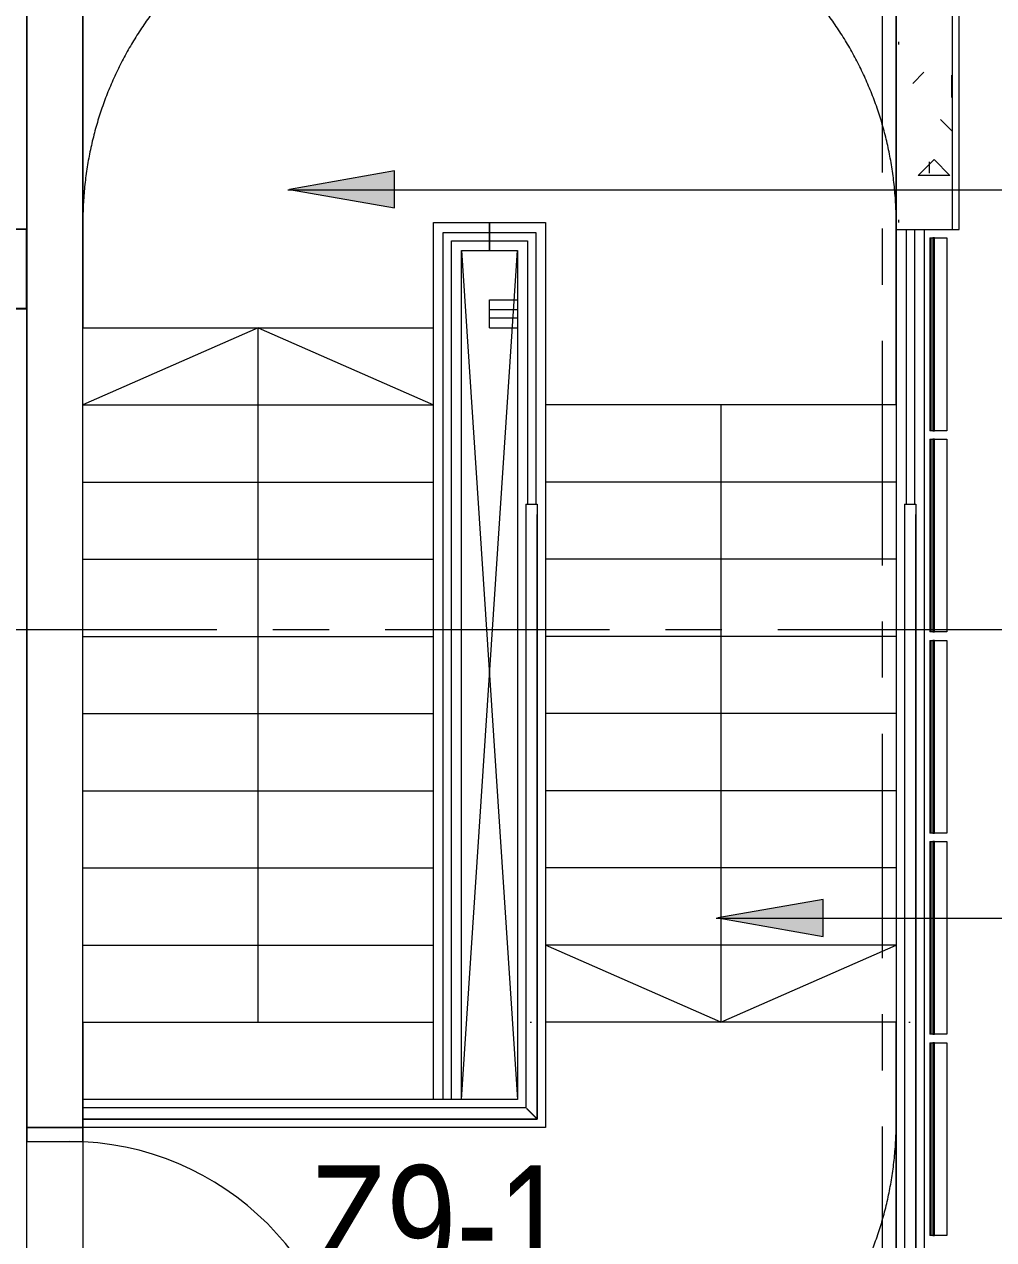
# Model space of a CAD drawing. Header units: millimetres. Extents: x 401980 to 1130603, y 21610 to 442280.
# Drawn here: x 931705 to 935162, y 124346 to 128677 of the extents above; entities that cross this region are included whole.
import ezdxf

# ---------------------------------------------------------------- set-up
doc = ezdxf.new("R2010")
doc.units = ezdxf.units.MM
doc.header["$LTSCALE"] = 100
for name, pattern in [('IDA - Grid Line', [14, 8, -2, 2, -2]), ('IDA - Hidden 2-1', [750, 500, -250]), ('IDA_Stair Clear', [675, 400, -137.5, 0, -137.5])]:
    doc.linetypes.add(name, pattern=pattern)
for name, color, linetype, lineweight in [('A-_ANOTTEXT_T', 8, 'Continuous', 9), ('A-_CLADPANL_E', 8, 'Continuous', 9), ('A-_DETA----_ED-2', 8, 'IDA_Stair Clear', 9), ('A-_DETA----_ED-3', 8, 'IDA - Hidden 2-1', 9), ('A-_DOOR----_E-1', 8, 'Continuous', 9), ('A-_FLOR----_E', 8, 'Continuous', 9), ('A-_HANR----_E3', 8, 'Continuous', 9), ('A-_HANR----_E6', 8, 'Continuous', 9), ('A-_ROOMNAME_A', 8, 'Continuous', 9), ('A-_WALL----_E', 8, 'Continuous', 9), ('A-_WALL----_E-1', 8, 'Continuous', 18), ('A-_WALL----_H-2', 8, 'Continuous', 9), ('A-_WALLPRTN_E', 8, 'Continuous', 9), ('A-_WALLPRTN_E-1', 8, 'Continuous', 18), ('S-_ANOTGRID_E-1', 8, 'IDA - Grid Line', 9), ('S-_STRC----_A', 8, 'Continuous', 9), ('S-_STRC----_A-1', 8, 'Continuous', 9), ('S-_STRC----_E', 8, 'Continuous', 9)]:
    doc.layers.add(name, color=color, linetype=linetype, lineweight=lineweight)
doc.layers.add('E-P-Iso-DB', color=1, linetype='Continuous')
doc.layers.add('EVC_PA', color=7, linetype='Continuous')
doc.styles.add('Arial_8', font='arial.ttf', dxfattribs={"height": 2})

# ---------------------------------------------------------------- blocks, each defined once
blk = doc.blocks.new('Archi 3')
at = {"layer": 'A-_ANOTTEXT_T'}
for points in [[(932650.7, 128088.8), (933025.7, 128022.7), (933025.7, 128155)], [(932650.7, 128088.8), (933025.7, 128022.7), (933025.7, 128155)], [(934178.2, 125492.3), (934553.2, 125426.2), (934553.2, 125558.4)], [(934178.2, 125492.3), (934553.2, 125426.2), (934553.2, 125558.4)]]:
    blk.add_hatch(color=8, dxfattribs=at).paths.add_polyline_path(points)
at = {"layer": 'A-_ANOTTEXT_T', "color": 8}
for p, q in [((933025.7, 128155), (932650.7, 128088.8)), ((933025.7, 128155), (932650.7, 128088.8)), ((933025.7, 128022.7), (933025.7, 128155)), ((933025.7, 128022.7), (933025.7, 128155)), ((932650.7, 128088.8), (933025.7, 128022.7)), ((932650.7, 128088.8), (933025.7, 128022.7)), ((934553.2, 125558.4), (934178.2, 125492.3)), ((934553.2, 125558.4), (934178.2, 125492.3)), ((934553.2, 125426.2), (934553.2, 125558.4)), ((934553.2, 125426.2), (934553.2, 125558.4)), ((934178.2, 125492.3), (934553.2, 125426.2)), ((934178.2, 125492.3), (934553.2, 125426.2))]:
    blk.add_line(p, q, dxfattribs=at)
at = {"layer": 'A-_CLADPANL_E', "color": 8}
for p, q in [((934934, 127915.7), (934937, 127915.7)), ((934934, 127915.7), (934934, 127228.7)), ((934934, 127915.7), (934937, 127915.7)), ((934934, 127915.7), (934934, 127228.7)), ((934934, 127915.7), (934937, 127915.7)), ((934934, 127915.7), (934934, 127228.7)), ((934934, 127915.7), (934937, 127915.7)), ((934934, 127915.7), (934934, 127228.7)), ((934934, 127915.7), (934937, 127915.7)), ((934934, 127915.7), (934934, 127228.7)), ((934934, 127915.7), (934937, 127915.7)), ((934934, 127915.7), (934934, 127228.7)), ((934934, 127915.7), (934937, 127915.7)), ((934934, 127915.7), (934934, 127228.7)), ((934934, 127915.7), (934937, 127915.7)), ((934934, 127915.7), (934934, 127228.7)), ((934934, 127915.7), (934937, 127915.7)), ((934934, 127915.7), (934934, 127228.7)), ((934934, 127915.7), (934937, 127915.7)), ((934934, 127915.7), (934934, 127228.7)), ((934934, 127915.7), (934937, 127915.7)), ((934934, 127915.7), (934934, 127228.7)), ((934934, 127915.7), (934937, 127915.7)), ((934934, 127915.7), (934934, 127228.7)), ((934934, 127915.7), (934937, 127915.7)), ((934934, 127915.7), (934934, 127228.7)), ((934934, 127915.7), (934937, 127915.7)), ((934934, 127915.7), (934934, 127228.7)), ((934934, 127915.7), (934937, 127915.7)), ((934934, 127915.7), (934934, 127228.7)), ((934934, 127915.7), (934937, 127915.7)), ((934934, 127915.7), (934934, 127228.7)), ((934934, 127915.7), (934937, 127915.7)), ((934934, 127915.7), (934934, 127228.7)), ((934934, 127915.7), (934937, 127915.7)), ((934934, 127915.7), (934934, 127228.7)), ((934934, 127915.7), (934937, 127915.7)), ((934934, 127915.7), (934934, 127228.7)), ((934934, 127915.7), (934934, 127228.7)), ((934934, 127915.7), (934937, 127915.7)), ((934937, 127915.7), (934994, 127915.7)), ((934937, 127915.7), (934937, 127228.7)), ((934937, 127915.7), (934937, 127228.7)), ((934937, 127915.7), (934994, 127915.7)), ((934937, 127915.7), (934937, 127228.7)), ((934937, 127915.7), (934937, 127228.7)), ((934937, 127915.7), (934994, 127915.7)), ((934937, 127915.7), (934937, 127228.7)), ((934937, 127915.7), (934937, 127228.7)), ((934937, 127915.7), (934994, 127915.7)), ((934937, 127915.7), (934937, 127228.7)), ((934937, 127915.7), (934937, 127228.7)), ((934937, 127915.7), (934994, 127915.7)), ((934937, 127915.7), (934937, 127228.7)), ((934937, 127915.7), (934937, 127228.7)), ((934937, 127915.7), (934994, 127915.7)), ((934937, 127915.7), (934937, 127228.7)), ((934937, 127915.7), (934937, 127228.7)), ((934937, 127915.7), (934994, 127915.7)), ((934937, 127915.7), (934937, 127228.7)), ((934937, 127915.7), (934937, 127228.7)), ((934937, 127915.7), (934994, 127915.7)), ((934937, 127915.7), (934937, 127228.7)), ((934937, 127915.7), (934937, 127228.7)), ((934937, 127915.7), (934994, 127915.7)), ((934937, 127915.7), (934937, 127228.7)), ((934937, 127915.7), (934937, 127228.7)), ((934937, 127915.7), (934994, 127915.7)), ((934937, 127915.7), (934937, 127228.7)), ((934937, 127915.7), (934937, 127228.7)), ((934937, 127915.7), (934994, 127915.7)), ((934937, 127915.7), (934937, 127228.7)), ((934937, 127915.7), (934937, 127228.7)), ((934937, 127915.7), (934994, 127915.7)), ((934937, 127915.7), (934937, 127228.7)), ((934937, 127915.7), (934937, 127228.7)), ((934937, 127915.7), (934994, 127915.7)), ((934937, 127915.7), (934937, 127228.7)), ((934937, 127915.7), (934937, 127228.7)), ((934937, 127915.7), (934994, 127915.7)), ((934937, 127915.7), (934937, 127228.7)), ((934937, 127915.7), (934937, 127228.7)), ((934937, 127915.7), (934994, 127915.7)), ((934937, 127915.7), (934937, 127228.7)), ((934937, 127915.7), (934937, 127228.7)), ((934937, 127915.7), (934994, 127915.7)), ((934937, 127915.7), (934937, 127228.7)), ((934937, 127915.7), (934937, 127228.7)), ((934937, 127915.7), (934994, 127915.7)), ((934937, 127915.7), (934937, 127228.7)), ((934937, 127915.7), (934937, 127228.7)), ((934937, 127915.7), (934994, 127915.7)), ((934937, 127915.7), (934937, 127228.7)), ((934937, 127915.7), (934937, 127228.7)), ((934937, 127915.7), (934994, 127915.7)), ((934937, 127915.7), (934937, 127228.7)), ((934937, 127915.7), (934937, 127228.7)), ((934937, 127915.7), (934937, 127228.7)), ((934951.1, 127915.7), (934944.7, 127915.7)), ((934944.7, 127915.7), (934944.7, 127228.7)), ((934951.1, 127228.7), (934951.1, 127915.7)), ((934951.1, 127915.7), (934994, 127915.7)), ((934994, 127915.7), (934994, 127228.7)), ((934994, 127915.7), (934994, 127228.7)), ((934994, 127915.7), (934994, 127228.7)), ((934994, 127915.7), (934994, 127228.7)), ((934994, 127915.7), (934994, 127228.7)), ((934994, 127915.7), (934994, 127228.7)), ((934994, 127915.7), (934994, 127228.7)), ((934994, 127915.7), (934994, 127228.7)), ((934994, 127915.7), (934994, 127228.7)), ((934994, 127915.7), (934994, 127228.7)), ((934994, 127915.7), (934994, 127228.7)), ((934994, 127915.7), (934994, 127228.7)), ((934994, 127915.7), (934994, 127228.7)), ((934994, 127915.7), (934994, 127228.7)), ((934994, 127915.7), (934994, 127228.7)), ((934994, 127915.7), (934994, 127228.7)), ((934994, 127915.7), (934994, 127228.7)), ((934994, 127915.7), (934994, 127228.7)), ((934994, 127915.7), (934994, 127228.7)), ((934994, 127915.7), (934994, 127228.7)), ((934937, 127228.7), (934934, 127228.7)), ((934937, 127228.7), (934934, 127228.7)), ((934937, 127228.7), (934934, 127228.7)), ((934937, 127228.7), (934934, 127228.7)), ((934937, 127228.7), (934934, 127228.7)), ((934937, 127228.7), (934934, 127228.7)), ((934937, 127228.7), (934934, 127228.7)), ((934937, 127228.7), (934934, 127228.7)), ((934937, 127228.7), (934934, 127228.7)), ((934937, 127228.7), (934934, 127228.7)), ((934937, 127228.7), (934934, 127228.7)), ((934937, 127228.7), (934934, 127228.7)), ((934937, 127228.7), (934934, 127228.7)), ((934937, 127228.7), (934934, 127228.7)), ((934937, 127228.7), (934934, 127228.7)), ((934937, 127228.7), (934934, 127228.7)), ((934937, 127228.7), (934934, 127228.7)), ((934937, 127228.7), (934934, 127228.7)), ((934937, 127228.7), (934934, 127228.7)), ((934937, 127228.7), (934934, 127228.7)), ((934994, 127228.7), (934937, 127228.7)), ((934994, 127228.7), (934937, 127228.7)), ((934994, 127228.7), (934937, 127228.7)), ((934994, 127228.7), (934937, 127228.7)), ((934994, 127228.7), (934937, 127228.7)), ((934994, 127228.7), (934937, 127228.7)), ((934994, 127228.7), (934937, 127228.7)), ((934994, 127228.7), (934937, 127228.7)), ((934994, 127228.7), (934937, 127228.7)), ((934994, 127228.7), (934937, 127228.7)), ((934994, 127228.7), (934937, 127228.7)), ((934994, 127228.7), (934937, 127228.7)), ((934994, 127228.7), (934937, 127228.7)), ((934994, 127228.7), (934937, 127228.7)), ((934994, 127228.7), (934937, 127228.7)), ((934994, 127228.7), (934937, 127228.7)), ((934994, 127228.7), (934937, 127228.7)), ((934994, 127228.7), (934937, 127228.7)), ((934994, 127228.7), (934937, 127228.7)), ((934944.7, 127228.7), (934951.1, 127228.7)), ((934994, 127228.7), (934951.1, 127228.7)), ((934934, 127198.7), (934937, 127198.7)), ((934934, 127198.7), (934934, 126511.7)), ((934934, 127198.7), (934937, 127198.7)), ((934934, 127198.7), (934934, 126511.7)), ((934934, 127198.7), (934937, 127198.7)), ((934934, 127198.7), (934934, 126511.7)), ((934934, 127198.7), (934937, 127198.7)), ((934934, 127198.7), (934934, 126511.7)), ((934934, 127198.7), (934937, 127198.7)), ((934934, 127198.7), (934934, 126511.7)), ((934934, 127198.7), (934937, 127198.7)), ((934934, 127198.7), (934934, 126511.7)), ((934934, 127198.7), (934937, 127198.7)), ((934934, 127198.7), (934934, 126511.7)), ((934934, 127198.7), (934937, 127198.7)), ((934934, 127198.7), (934934, 126511.7)), ((934934, 127198.7), (934937, 127198.7)), ((934934, 127198.7), (934934, 126511.7)), ((934934, 127198.7), (934937, 127198.7)), ((934934, 127198.7), (934934, 126511.7)), ((934934, 127198.7), (934937, 127198.7)), ((934934, 127198.7), (934934, 126511.7)), ((934934, 127198.7), (934937, 127198.7)), ((934934, 127198.7), (934934, 126511.7)), ((934934, 127198.7), (934937, 127198.7)), ((934934, 127198.7), (934934, 126511.7)), ((934934, 127198.7), (934937, 127198.7)), ((934934, 127198.7), (934934, 126511.7)), ((934934, 127198.7), (934937, 127198.7)), ((934934, 127198.7), (934934, 126511.7)), ((934934, 127198.7), (934937, 127198.7)), ((934934, 127198.7), (934934, 126511.7)), ((934934, 127198.7), (934937, 127198.7)), ((934934, 127198.7), (934934, 126511.7)), ((934934, 127198.7), (934937, 127198.7)), ((934934, 127198.7), (934934, 126511.7)), ((934934, 127198.7), (934937, 127198.7)), ((934934, 127198.7), (934934, 126511.7)), ((934934, 127198.7), (934934, 126511.7)), ((934934, 127198.7), (934937, 127198.7)), ((934937, 127198.7), (934994, 127198.7)), ((934937, 127198.7), (934937, 126511.7)), ((934937, 127198.7), (934937, 126511.7)), ((934937, 127198.7), (934994, 127198.7)), ((934937, 127198.7), (934937, 126511.7)), ((934937, 127198.7), (934937, 126511.7)), ((934937, 127198.7), (934994, 127198.7)), ((934937, 127198.7), (934937, 126511.7)), ((934937, 127198.7), (934937, 126511.7)), ((934937, 127198.7), (934994, 127198.7)), ((934937, 127198.7), (934937, 126511.7)), ((934937, 127198.7), (934937, 126511.7)), ((934937, 127198.7), (934994, 127198.7)), ((934937, 127198.7), (934937, 126511.7)), ((934937, 127198.7), (934937, 126511.7)), ((934937, 127198.7), (934994, 127198.7)), ((934937, 127198.7), (934937, 126511.7)), ((934937, 127198.7), (934937, 126511.7)), ((934937, 127198.7), (934994, 127198.7)), ((934937, 127198.7), (934937, 126511.7)), ((934937, 127198.7), (934937, 126511.7)), ((934937, 127198.7), (934994, 127198.7)), ((934937, 127198.7), (934937, 126511.7)), ((934937, 127198.7), (934937, 126511.7)), ((934937, 127198.7), (934994, 127198.7)), ((934937, 127198.7), (934937, 126511.7)), ((934937, 127198.7), (934937, 126511.7)), ((934937, 127198.7), (934994, 127198.7)), ((934937, 127198.7), (934937, 126511.7)), ((934937, 127198.7), (934937, 126511.7)), ((934937, 127198.7), (934994, 127198.7)), ((934937, 127198.7), (934937, 126511.7)), ((934937, 127198.7), (934937, 126511.7)), ((934937, 127198.7), (934994, 127198.7)), ((934937, 127198.7), (934937, 126511.7)), ((934937, 127198.7), (934937, 126511.7)), ((934937, 127198.7), (934994, 127198.7)), ((934937, 127198.7), (934937, 126511.7)), ((934937, 127198.7), (934937, 126511.7)), ((934937, 127198.7), (934994, 127198.7)), ((934937, 127198.7), (934937, 126511.7)), ((934937, 127198.7), (934937, 126511.7)), ((934937, 127198.7), (934994, 127198.7)), ((934937, 127198.7), (934937, 126511.7)), ((934937, 127198.7), (934937, 126511.7)), ((934937, 127198.7), (934994, 127198.7)), ((934937, 127198.7), (934937, 126511.7)), ((934937, 127198.7), (934937, 126511.7)), ((934937, 127198.7), (934994, 127198.7)), ((934937, 127198.7), (934937, 126511.7)), ((934937, 127198.7), (934937, 126511.7)), ((934937, 127198.7), (934994, 127198.7)), ((934937, 127198.7), (934937, 126511.7)), ((934937, 127198.7), (934937, 126511.7)), ((934937, 127198.7), (934994, 127198.7)), ((934937, 127198.7), (934937, 126511.7)), ((934937, 127198.7), (934937, 126511.7)), ((934937, 127198.7), (934937, 126511.7)), ((934951.1, 127198.7), (934944.7, 127198.7)), ((934944.7, 127198.7), (934944.7, 126511.7)), ((934951.1, 126511.7), (934951.1, 127198.7)), ((934951.1, 127198.7), (934994, 127198.7)), ((934994, 127198.7), (934994, 126511.7)), ((934994, 127198.7), (934994, 126511.7)), ((934994, 127198.7), (934994, 126511.7)), ((934994, 127198.7), (934994, 126511.7)), ((934994, 127198.7), (934994, 126511.7)), ((934994, 127198.7), (934994, 126511.7)), ((934994, 127198.7), (934994, 126511.7)), ((934994, 127198.7), (934994, 126511.7)), ((934994, 127198.7), (934994, 126511.7)), ((934994, 127198.7), (934994, 126511.7)), ((934994, 127198.7), (934994, 126511.7)), ((934994, 127198.7), (934994, 126511.7)), ((934994, 127198.7), (934994, 126511.7)), ((934994, 127198.7), (934994, 126511.7)), ((934994, 127198.7), (934994, 126511.7)), ((934994, 127198.7), (934994, 126511.7)), ((934994, 127198.7), (934994, 126511.7)), ((934994, 127198.7), (934994, 126511.7)), ((934994, 127198.7), (934994, 126511.7)), ((934994, 127198.7), (934994, 126511.7)), ((934937, 126511.7), (934934, 126511.7)), ((934937, 126511.7), (934934, 126511.7)), ((934937, 126511.7), (934934, 126511.7)), ((934937, 126511.7), (934934, 126511.7)), ((934937, 126511.7), (934934, 126511.7)), ((934937, 126511.7), (934934, 126511.7)), ((934937, 126511.7), (934934, 126511.7)), ((934937, 126511.7), (934934, 126511.7)), ((934937, 126511.7), (934934, 126511.7)), ((934937, 126511.7), (934934, 126511.7)), ((934937, 126511.7), (934934, 126511.7)), ((934937, 126511.7), (934934, 126511.7)), ((934937, 126511.7), (934934, 126511.7)), ((934937, 126511.7), (934934, 126511.7)), ((934937, 126511.7), (934934, 126511.7)), ((934937, 126511.7), (934934, 126511.7)), ((934937, 126511.7), (934934, 126511.7)), ((934937, 126511.7), (934934, 126511.7)), ((934937, 126511.7), (934934, 126511.7)), ((934937, 126511.7), (934934, 126511.7)), ((934934, 126481.7), (934937, 126481.7)), ((934934, 126481.7), (934934, 125794.7)), ((934934, 126481.7), (934937, 126481.7)), ((934934, 126481.7), (934934, 125794.7)), ((934934, 126481.7), (934937, 126481.7)), ((934934, 126481.7), (934934, 125794.7)), ((934934, 126481.7), (934937, 126481.7)), ((934934, 126481.7), (934934, 125794.7)), ((934934, 126481.7), (934937, 126481.7)), ((934934, 126481.7), (934934, 125794.7)), ((934934, 126481.7), (934937, 126481.7)), ((934934, 126481.7), (934934, 125794.7)), ((934934, 126481.7), (934937, 126481.7)), ((934934, 126481.7), (934934, 125794.7)), ((934934, 126481.7), (934937, 126481.7)), ((934934, 126481.7), (934934, 125794.7)), ((934934, 126481.7), (934937, 126481.7)), ((934934, 126481.7), (934934, 125794.7)), ((934934, 126481.7), (934937, 126481.7)), ((934934, 126481.7), (934934, 125794.7)), ((934934, 126481.7), (934937, 126481.7)), ((934934, 126481.7), (934934, 125794.7)), ((934934, 126481.7), (934937, 126481.7)), ((934934, 126481.7), (934934, 125794.7)), ((934934, 126481.7), (934937, 126481.7)), ((934934, 126481.7), (934934, 125794.7)), ((934934, 126481.7), (934937, 126481.7)), ((934934, 126481.7), (934934, 125794.7)), ((934934, 126481.7), (934937, 126481.7)), ((934934, 126481.7), (934934, 125794.7)), ((934934, 126481.7), (934937, 126481.7)), ((934934, 126481.7), (934934, 125794.7)), ((934934, 126481.7), (934937, 126481.7)), ((934934, 126481.7), (934934, 125794.7)), ((934934, 126481.7), (934937, 126481.7)), ((934934, 126481.7), (934934, 125794.7)), ((934934, 126481.7), (934937, 126481.7)), ((934934, 126481.7), (934934, 125794.7)), ((934934, 126481.7), (934934, 125794.7)), ((934934, 126481.7), (934937, 126481.7)), ((934994, 126511.7), (934937, 126511.7)), ((934994, 126511.7), (934937, 126511.7)), ((934994, 126511.7), (934937, 126511.7)), ((934994, 126511.7), (934937, 126511.7)), ((934994, 126511.7), (934937, 126511.7)), ((934994, 126511.7), (934937, 126511.7)), ((934994, 126511.7), (934937, 126511.7)), ((934994, 126511.7), (934937, 126511.7)), ((934994, 126511.7), (934937, 126511.7)), ((934994, 126511.7), (934937, 126511.7)), ((934994, 126511.7), (934937, 126511.7)), ((934994, 126511.7), (934937, 126511.7)), ((934994, 126511.7), (934937, 126511.7)), ((934994, 126511.7), (934937, 126511.7)), ((934994, 126511.7), (934937, 126511.7)), ((934994, 126511.7), (934937, 126511.7)), ((934994, 126511.7), (934937, 126511.7)), ((934994, 126511.7), (934937, 126511.7)), ((934994, 126511.7), (934937, 126511.7)), ((934937, 126481.7), (934994, 126481.7)), ((934937, 126481.7), (934937, 125794.7)), ((934937, 126481.7), (934937, 125794.7)), ((934937, 126481.7), (934994, 126481.7)), ((934937, 126481.7), (934937, 125794.7)), ((934937, 126481.7), (934937, 125794.7)), ((934937, 126481.7), (934994, 126481.7)), ((934937, 126481.7), (934937, 125794.7)), ((934937, 126481.7), (934937, 125794.7)), ((934937, 126481.7), (934994, 126481.7)), ((934937, 126481.7), (934937, 125794.7)), ((934937, 126481.7), (934937, 125794.7)), ((934937, 126481.7), (934994, 126481.7)), ((934937, 126481.7), (934937, 125794.7)), ((934937, 126481.7), (934937, 125794.7)), ((934937, 126481.7), (934994, 126481.7)), ((934937, 126481.7), (934937, 125794.7)), ((934937, 126481.7), (934937, 125794.7)), ((934937, 126481.7), (934994, 126481.7)), ((934937, 126481.7), (934937, 125794.7)), ((934937, 126481.7), (934937, 125794.7)), ((934937, 126481.7), (934994, 126481.7)), ((934937, 126481.7), (934937, 125794.7)), ((934937, 126481.7), (934937, 125794.7)), ((934937, 126481.7), (934994, 126481.7)), ((934937, 126481.7), (934937, 125794.7)), ((934937, 126481.7), (934937, 125794.7)), ((934937, 126481.7), (934994, 126481.7)), ((934937, 126481.7), (934937, 125794.7)), ((934937, 126481.7), (934937, 125794.7)), ((934937, 126481.7), (934994, 126481.7)), ((934937, 126481.7), (934937, 125794.7)), ((934937, 126481.7), (934937, 125794.7)), ((934937, 126481.7), (934994, 126481.7)), ((934937, 126481.7), (934937, 125794.7)), ((934937, 126481.7), (934937, 125794.7)), ((934937, 126481.7), (934994, 126481.7)), ((934937, 126481.7), (934937, 125794.7)), ((934937, 126481.7), (934937, 125794.7)), ((934937, 126481.7), (934994, 126481.7)), ((934937, 126481.7), (934937, 125794.7)), ((934937, 126481.7), (934937, 125794.7)), ((934937, 126481.7), (934994, 126481.7)), ((934937, 126481.7), (934937, 125794.7)), ((934937, 126481.7), (934937, 125794.7)), ((934937, 126481.7), (934994, 126481.7)), ((934937, 126481.7), (934937, 125794.7)), ((934937, 126481.7), (934937, 125794.7)), ((934937, 126481.7), (934994, 126481.7)), ((934937, 126481.7), (934937, 125794.7)), ((934937, 126481.7), (934937, 125794.7)), ((934937, 126481.7), (934994, 126481.7)), ((934937, 126481.7), (934937, 125794.7)), ((934937, 126481.7), (934937, 125794.7)), ((934937, 126481.7), (934994, 126481.7)), ((934937, 126481.7), (934937, 125794.7)), ((934937, 126481.7), (934937, 125794.7)), ((934937, 126481.7), (934937, 125794.7)), ((934944.7, 126511.7), (934951.1, 126511.7)), ((934951.1, 126481.7), (934944.7, 126481.7)), ((934944.7, 126481.7), (934944.7, 125794.7)), ((934994, 126511.7), (934951.1, 126511.7)), ((934951.1, 125794.7), (934951.1, 126481.7)), ((934951.1, 126481.7), (934994, 126481.7)), ((934994, 126481.7), (934994, 125794.7)), ((934994, 126481.7), (934994, 125794.7)), ((934994, 126481.7), (934994, 125794.7)), ((934994, 126481.7), (934994, 125794.7)), ((934994, 126481.7), (934994, 125794.7)), ((934994, 126481.7), (934994, 125794.7)), ((934994, 126481.7), (934994, 125794.7)), ((934994, 126481.7), (934994, 125794.7)), ((934994, 126481.7), (934994, 125794.7)), ((934994, 126481.7), (934994, 125794.7)), ((934994, 126481.7), (934994, 125794.7)), ((934994, 126481.7), (934994, 125794.7)), ((934994, 126481.7), (934994, 125794.7)), ((934994, 126481.7), (934994, 125794.7)), ((934994, 126481.7), (934994, 125794.7)), ((934994, 126481.7), (934994, 125794.7)), ((934994, 126481.7), (934994, 125794.7)), ((934994, 126481.7), (934994, 125794.7)), ((934994, 126481.7), (934994, 125794.7)), ((934994, 126481.7), (934994, 125794.7)), ((934937, 125794.7), (934934, 125794.7)), ((934937, 125794.7), (934934, 125794.7)), ((934937, 125794.7), (934934, 125794.7)), ((934937, 125794.7), (934934, 125794.7)), ((934937, 125794.7), (934934, 125794.7)), ((934937, 125794.7), (934934, 125794.7)), ((934937, 125794.7), (934934, 125794.7)), ((934937, 125794.7), (934934, 125794.7)), ((934937, 125794.7), (934934, 125794.7)), ((934937, 125794.7), (934934, 125794.7)), ((934937, 125794.7), (934934, 125794.7)), ((934937, 125794.7), (934934, 125794.7)), ((934937, 125794.7), (934934, 125794.7)), ((934937, 125794.7), (934934, 125794.7)), ((934937, 125794.7), (934934, 125794.7)), ((934937, 125794.7), (934934, 125794.7)), ((934937, 125794.7), (934934, 125794.7)), ((934937, 125794.7), (934934, 125794.7)), ((934937, 125794.7), (934934, 125794.7)), ((934937, 125794.7), (934934, 125794.7)), ((934994, 125794.7), (934937, 125794.7)), ((934994, 125794.7), (934937, 125794.7)), ((934994, 125794.7), (934937, 125794.7)), ((934994, 125794.7), (934937, 125794.7)), ((934994, 125794.7), (934937, 125794.7)), ((934994, 125794.7), (934937, 125794.7)), ((934994, 125794.7), (934937, 125794.7)), ((934994, 125794.7), (934937, 125794.7)), ((934994, 125794.7), (934937, 125794.7)), ((934994, 125794.7), (934937, 125794.7)), ((934994, 125794.7), (934937, 125794.7)), ((934994, 125794.7), (934937, 125794.7)), ((934994, 125794.7), (934937, 125794.7)), ((934994, 125794.7), (934937, 125794.7)), ((934994, 125794.7), (934937, 125794.7)), ((934994, 125794.7), (934937, 125794.7)), ((934994, 125794.7), (934937, 125794.7)), ((934994, 125794.7), (934937, 125794.7)), ((934994, 125794.7), (934937, 125794.7)), ((934944.7, 125794.7), (934951.1, 125794.7)), ((934994, 125794.7), (934951.1, 125794.7)), ((934934, 125764.7), (934937, 125764.7)), ((934934, 125764.7), (934934, 125077.7)), ((934934, 125764.7), (934937, 125764.7)), ((934934, 125764.7), (934934, 125077.7)), ((934934, 125764.7), (934937, 125764.7)), ((934934, 125764.7), (934934, 125077.7)), ((934934, 125764.7), (934937, 125764.7)), ((934934, 125764.7), (934934, 125077.7)), ((934934, 125764.7), (934937, 125764.7)), ((934934, 125764.7), (934934, 125077.7)), ((934934, 125764.7), (934937, 125764.7)), ((934934, 125764.7), (934934, 125077.7)), ((934934, 125764.7), (934937, 125764.7)), ((934934, 125764.7), (934934, 125077.7)), ((934934, 125764.7), (934937, 125764.7)), ((934934, 125764.7), (934934, 125077.7)), ((934934, 125764.7), (934937, 125764.7)), ((934934, 125764.7), (934934, 125077.7)), ((934934, 125764.7), (934937, 125764.7)), ((934934, 125764.7), (934934, 125077.7)), ((934934, 125764.7), (934937, 125764.7)), ((934934, 125764.7), (934934, 125077.7)), ((934934, 125764.7), (934937, 125764.7)), ((934934, 125764.7), (934934, 125077.7)), ((934934, 125764.7), (934937, 125764.7)), ((934934, 125764.7), (934934, 125077.7)), ((934934, 125764.7), (934937, 125764.7)), ((934934, 125764.7), (934934, 125077.7)), ((934934, 125764.7), (934937, 125764.7)), ((934934, 125764.7), (934934, 125077.7)), ((934934, 125764.7), (934937, 125764.7)), ((934934, 125764.7), (934934, 125077.7)), ((934934, 125764.7), (934937, 125764.7)), ((934934, 125764.7), (934934, 125077.7)), ((934934, 125764.7), (934937, 125764.7)), ((934934, 125764.7), (934934, 125077.7)), ((934934, 125764.7), (934937, 125764.7)), ((934934, 125764.7), (934934, 125077.7)), ((934934, 125764.7), (934934, 125077.7)), ((934934, 125764.7), (934937, 125764.7)), ((934937, 125764.7), (934994, 125764.7)), ((934937, 125764.7), (934937, 125077.7)), ((934937, 125764.7), (934937, 125077.7)), ((934937, 125764.7), (934994, 125764.7)), ((934937, 125764.7), (934937, 125077.7)), ((934937, 125764.7), (934937, 125077.7)), ((934937, 125764.7), (934994, 125764.7)), ((934937, 125764.7), (934937, 125077.7)), ((934937, 125764.7), (934937, 125077.7)), ((934937, 125764.7), (934994, 125764.7)), ((934937, 125764.7), (934937, 125077.7)), ((934937, 125764.7), (934937, 125077.7)), ((934937, 125764.7), (934994, 125764.7)), ((934937, 125764.7), (934937, 125077.7)), ((934937, 125764.7), (934937, 125077.7)), ((934937, 125764.7), (934994, 125764.7)), ((934937, 125764.7), (934937, 125077.7)), ((934937, 125764.7), (934937, 125077.7)), ((934937, 125764.7), (934994, 125764.7)), ((934937, 125764.7), (934937, 125077.7)), ((934937, 125764.7), (934937, 125077.7)), ((934937, 125764.7), (934994, 125764.7)), ((934937, 125764.7), (934937, 125077.7)), ((934937, 125764.7), (934937, 125077.7)), ((934937, 125764.7), (934994, 125764.7)), ((934937, 125764.7), (934937, 125077.7)), ((934937, 125764.7), (934937, 125077.7)), ((934937, 125764.7), (934994, 125764.7)), ((934937, 125764.7), (934937, 125077.7)), ((934937, 125764.7), (934937, 125077.7)), ((934937, 125764.7), (934994, 125764.7)), ((934937, 125764.7), (934937, 125077.7)), ((934937, 125764.7), (934937, 125077.7)), ((934937, 125764.7), (934994, 125764.7)), ((934937, 125764.7), (934937, 125077.7)), ((934937, 125764.7), (934937, 125077.7)), ((934937, 125764.7), (934994, 125764.7)), ((934937, 125764.7), (934937, 125077.7)), ((934937, 125764.7), (934937, 125077.7)), ((934937, 125764.7), (934994, 125764.7)), ((934937, 125764.7), (934937, 125077.7)), ((934937, 125764.7), (934937, 125077.7)), ((934937, 125764.7), (934994, 125764.7)), ((934937, 125764.7), (934937, 125077.7)), ((934937, 125764.7), (934937, 125077.7)), ((934937, 125764.7), (934994, 125764.7)), ((934937, 125764.7), (934937, 125077.7)), ((934937, 125764.7), (934937, 125077.7)), ((934937, 125764.7), (934994, 125764.7)), ((934937, 125764.7), (934937, 125077.7)), ((934937, 125764.7), (934937, 125077.7)), ((934937, 125764.7), (934994, 125764.7)), ((934937, 125764.7), (934937, 125077.7)), ((934937, 125764.7), (934937, 125077.7)), ((934937, 125764.7), (934994, 125764.7)), ((934937, 125764.7), (934937, 125077.7)), ((934937, 125764.7), (934937, 125077.7)), ((934937, 125764.7), (934937, 125077.7)), ((934951.1, 125764.7), (934944.7, 125764.7)), ((934944.7, 125764.7), (934944.7, 125077.7)), ((934951.1, 125077.7), (934951.1, 125764.7)), ((934951.1, 125764.7), (934994, 125764.7)), ((934994, 125764.7), (934994, 125077.7)), ((934994, 125764.7), (934994, 125077.7)), ((934994, 125764.7), (934994, 125077.7)), ((934994, 125764.7), (934994, 125077.7)), ((934994, 125764.7), (934994, 125077.7)), ((934994, 125764.7), (934994, 125077.7)), ((934994, 125764.7), (934994, 125077.7)), ((934994, 125764.7), (934994, 125077.7)), ((934994, 125764.7), (934994, 125077.7)), ((934994, 125764.7), (934994, 125077.7)), ((934994, 125764.7), (934994, 125077.7)), ((934994, 125764.7), (934994, 125077.7)), ((934994, 125764.7), (934994, 125077.7)), ((934994, 125764.7), (934994, 125077.7)), ((934994, 125764.7), (934994, 125077.7)), ((934994, 125764.7), (934994, 125077.7)), ((934994, 125764.7), (934994, 125077.7)), ((934994, 125764.7), (934994, 125077.7)), ((934994, 125764.7), (934994, 125077.7)), ((934994, 125764.7), (934994, 125077.7)), ((934937, 125077.7), (934934, 125077.7)), ((934937, 125077.7), (934934, 125077.7)), ((934937, 125077.7), (934934, 125077.7)), ((934937, 125077.7), (934934, 125077.7)), ((934937, 125077.7), (934934, 125077.7)), ((934937, 125077.7), (934934, 125077.7)), ((934937, 125077.7), (934934, 125077.7)), ((934937, 125077.7), (934934, 125077.7)), ((934937, 125077.7), (934934, 125077.7)), ((934937, 125077.7), (934934, 125077.7)), ((934937, 125077.7), (934934, 125077.7)), ((934937, 125077.7), (934934, 125077.7)), ((934937, 125077.7), (934934, 125077.7)), ((934937, 125077.7), (934934, 125077.7)), ((934937, 125077.7), (934934, 125077.7)), ((934937, 125077.7), (934934, 125077.7)), ((934937, 125077.7), (934934, 125077.7)), ((934937, 125077.7), (934934, 125077.7)), ((934937, 125077.7), (934934, 125077.7)), ((934937, 125077.7), (934934, 125077.7)), ((934994, 125077.7), (934937, 125077.7)), ((934994, 125077.7), (934937, 125077.7)), ((934994, 125077.7), (934937, 125077.7)), ((934994, 125077.7), (934937, 125077.7)), ((934994, 125077.7), (934937, 125077.7)), ((934994, 125077.7), (934937, 125077.7)), ((934994, 125077.7), (934937, 125077.7)), ((934994, 125077.7), (934937, 125077.7)), ((934994, 125077.7), (934937, 125077.7)), ((934994, 125077.7), (934937, 125077.7)), ((934994, 125077.7), (934937, 125077.7)), ((934994, 125077.7), (934937, 125077.7)), ((934994, 125077.7), (934937, 125077.7)), ((934994, 125077.7), (934937, 125077.7)), ((934994, 125077.7), (934937, 125077.7)), ((934994, 125077.7), (934937, 125077.7)), ((934994, 125077.7), (934937, 125077.7)), ((934994, 125077.7), (934937, 125077.7)), ((934994, 125077.7), (934937, 125077.7)), ((934944.7, 125077.7), (934951.1, 125077.7)), ((934994, 125077.7), (934951.1, 125077.7)), ((934934, 125047.7), (934937, 125047.7)), ((934934, 125047.7), (934934, 124360.7)), ((934934, 125047.7), (934937, 125047.7)), ((934934, 125047.7), (934934, 124360.7)), ((934934, 125047.7), (934937, 125047.7)), ((934934, 125047.7), (934934, 124360.7)), ((934934, 125047.7), (934937, 125047.7)), ((934934, 125047.7), (934934, 124360.7)), ((934934, 125047.7), (934937, 125047.7)), ((934934, 125047.7), (934934, 124360.7)), ((934934, 125047.7), (934937, 125047.7)), ((934934, 125047.7), (934934, 124360.7)), ((934934, 125047.7), (934937, 125047.7)), ((934934, 125047.7), (934934, 124360.7)), ((934934, 125047.7), (934937, 125047.7)), ((934934, 125047.7), (934934, 124360.7)), ((934934, 125047.7), (934937, 125047.7)), ((934934, 125047.7), (934934, 124360.7)), ((934934, 125047.7), (934937, 125047.7)), ((934934, 125047.7), (934934, 124360.7)), ((934934, 125047.7), (934937, 125047.7)), ((934934, 125047.7), (934934, 124360.7)), ((934934, 125047.7), (934937, 125047.7)), ((934934, 125047.7), (934934, 124360.7)), ((934934, 125047.7), (934937, 125047.7)), ((934934, 125047.7), (934934, 124360.7)), ((934934, 125047.7), (934937, 125047.7)), ((934934, 125047.7), (934934, 124360.7)), ((934934, 125047.7), (934937, 125047.7)), ((934934, 125047.7), (934934, 124360.7)), ((934934, 125047.7), (934937, 125047.7)), ((934934, 125047.7), (934934, 124360.7)), ((934934, 125047.7), (934937, 125047.7)), ((934934, 125047.7), (934934, 124360.7)), ((934934, 125047.7), (934937, 125047.7)), ((934934, 125047.7), (934934, 124360.7)), ((934934, 125047.7), (934937, 125047.7)), ((934934, 125047.7), (934934, 124360.7)), ((934934, 125047.7), (934934, 124360.7)), ((934934, 125047.7), (934937, 125047.7)), ((934937, 125047.7), (934994, 125047.7)), ((934937, 125047.7), (934937, 124360.7)), ((934937, 125047.7), (934937, 124360.7)), ((934937, 125047.7), (934994, 125047.7)), ((934937, 125047.7), (934937, 124360.7)), ((934937, 125047.7), (934937, 124360.7)), ((934937, 125047.7), (934994, 125047.7)), ((934937, 125047.7), (934937, 124360.7)), ((934937, 125047.7), (934937, 124360.7)), ((934937, 125047.7), (934994, 125047.7)), ((934937, 125047.7), (934937, 124360.7)), ((934937, 125047.7), (934937, 124360.7)), ((934937, 125047.7), (934994, 125047.7)), ((934937, 125047.7), (934937, 124360.7)), ((934937, 125047.7), (934937, 124360.7)), ((934937, 125047.7), (934994, 125047.7)), ((934937, 125047.7), (934937, 124360.7)), ((934937, 125047.7), (934937, 124360.7)), ((934937, 125047.7), (934994, 125047.7)), ((934937, 125047.7), (934937, 124360.7)), ((934937, 125047.7), (934937, 124360.7)), ((934937, 125047.7), (934994, 125047.7)), ((934937, 125047.7), (934937, 124360.7)), ((934937, 125047.7), (934937, 124360.7)), ((934937, 125047.7), (934994, 125047.7)), ((934937, 125047.7), (934937, 124360.7)), ((934937, 125047.7), (934937, 124360.7)), ((934937, 125047.7), (934994, 125047.7)), ((934937, 125047.7), (934937, 124360.7)), ((934937, 125047.7), (934937, 124360.7)), ((934937, 125047.7), (934994, 125047.7)), ((934937, 125047.7), (934937, 124360.7)), ((934937, 125047.7), (934937, 124360.7)), ((934937, 125047.7), (934994, 125047.7)), ((934937, 125047.7), (934937, 124360.7)), ((934937, 125047.7), (934937, 124360.7)), ((934937, 125047.7), (934994, 125047.7)), ((934937, 125047.7), (934937, 124360.7)), ((934937, 125047.7), (934937, 124360.7)), ((934937, 125047.7), (934994, 125047.7)), ((934937, 125047.7), (934937, 124360.7)), ((934937, 125047.7), (934937, 124360.7)), ((934937, 125047.7), (934994, 125047.7)), ((934937, 125047.7), (934937, 124360.7)), ((934937, 125047.7), (934937, 124360.7)), ((934937, 125047.7), (934994, 125047.7)), ((934937, 125047.7), (934937, 124360.7)), ((934937, 125047.7), (934937, 124360.7)), ((934937, 125047.7), (934994, 125047.7)), ((934937, 125047.7), (934937, 124360.7)), ((934937, 125047.7), (934937, 124360.7)), ((934937, 125047.7), (934994, 125047.7)), ((934937, 125047.7), (934937, 124360.7)), ((934937, 125047.7), (934937, 124360.7)), ((934937, 125047.7), (934994, 125047.7)), ((934937, 125047.7), (934937, 124360.7)), ((934937, 125047.7), (934937, 124360.7)), ((934937, 125047.7), (934937, 124360.7)), ((934951.1, 125047.7), (934944.7, 125047.7)), ((934944.7, 125047.7), (934944.7, 124360.7)), ((934951.1, 124360.7), (934951.1, 125047.7)), ((934951.1, 125047.7), (934994, 125047.7)), ((934994, 125047.7), (934994, 124360.7)), ((934994, 125047.7), (934994, 124360.7)), ((934994, 125047.7), (934994, 124360.7)), ((934994, 125047.7), (934994, 124360.7)), ((934994, 125047.7), (934994, 124360.7)), ((934994, 125047.7), (934994, 124360.7)), ((934994, 125047.7), (934994, 124360.7)), ((934994, 125047.7), (934994, 124360.7)), ((934994, 125047.7), (934994, 124360.7)), ((934994, 125047.7), (934994, 124360.7)), ((934994, 125047.7), (934994, 124360.7)), ((934994, 125047.7), (934994, 124360.7)), ((934994, 125047.7), (934994, 124360.7)), ((934994, 125047.7), (934994, 124360.7)), ((934994, 125047.7), (934994, 124360.7)), ((934994, 125047.7), (934994, 124360.7)), ((934994, 125047.7), (934994, 124360.7)), ((934994, 125047.7), (934994, 124360.7)), ((934994, 125047.7), (934994, 124360.7)), ((934994, 125047.7), (934994, 124360.7)), ((934937, 124360.7), (934934, 124360.7)), ((934937, 124360.7), (934934, 124360.7)), ((934937, 124360.7), (934934, 124360.7)), ((934937, 124360.7), (934934, 124360.7)), ((934937, 124360.7), (934934, 124360.7)), ((934937, 124360.7), (934934, 124360.7)), ((934937, 124360.7), (934934, 124360.7)), ((934937, 124360.7), (934934, 124360.7)), ((934937, 124360.7), (934934, 124360.7)), ((934937, 124360.7), (934934, 124360.7)), ((934937, 124360.7), (934934, 124360.7)), ((934937, 124360.7), (934934, 124360.7)), ((934937, 124360.7), (934934, 124360.7)), ((934937, 124360.7), (934934, 124360.7)), ((934937, 124360.7), (934934, 124360.7)), ((934937, 124360.7), (934934, 124360.7)), ((934937, 124360.7), (934934, 124360.7)), ((934937, 124360.7), (934934, 124360.7)), ((934937, 124360.7), (934934, 124360.7)), ((934937, 124360.7), (934934, 124360.7)), ((934994, 124360.7), (934937, 124360.7)), ((934994, 124360.7), (934937, 124360.7)), ((934994, 124360.7), (934937, 124360.7)), ((934994, 124360.7), (934937, 124360.7)), ((934994, 124360.7), (934937, 124360.7)), ((934994, 124360.7), (934937, 124360.7)), ((934994, 124360.7), (934937, 124360.7)), ((934994, 124360.7), (934937, 124360.7)), ((934994, 124360.7), (934937, 124360.7)), ((934994, 124360.7), (934937, 124360.7)), ((934994, 124360.7), (934937, 124360.7)), ((934994, 124360.7), (934937, 124360.7)), ((934994, 124360.7), (934937, 124360.7)), ((934994, 124360.7), (934937, 124360.7)), ((934994, 124360.7), (934937, 124360.7)), ((934994, 124360.7), (934937, 124360.7)), ((934994, 124360.7), (934937, 124360.7)), ((934994, 124360.7), (934937, 124360.7)), ((934994, 124360.7), (934937, 124360.7)), ((934944.7, 124360.7), (934951.1, 124360.7)), ((934994, 124360.7), (934951.1, 124360.7))]:
    blk.add_line(p, q, dxfattribs=at)
at = {"layer": 'A-_DETA----_ED-2', "color": 8}
for centre, start, end in [((933164, 127970.7), 90, 180), ((933564, 127970.7), 0, 90), ((933564, 124764.5), 270, 0)]:
    blk.add_arc(centre, 1250, start, end, dxfattribs=at)
at = {"layer": 'A-_DETA----_ED-3', "color": 8}
for p, q in [((933264, 127870.7), (933464, 124845.7)), ((933264, 124845.7), (933464, 127870.7))]:
    blk.add_line(p, q, dxfattribs=at)
at = {"layer": 'A-_DOOR----_E-1', "color": 8}
for p, q in [((931914, 124745.7), (931714, 124745.7)), ((931714, 124745.7), (931714, 124695.7)), ((931914, 124695.7), (931914, 124745.7)), ((931714, 124695.7), (931914, 124695.7))]:
    blk.add_line(p, q, dxfattribs=at)
blk.add_arc((931864.8, 123695.7), 1000, 0, 90, dxfattribs=at)
at = {"layer": 'A-_FLOR----_E', "color": 8}
blk.add_line((931714, 123245.7), (931714, 130930.7), dxfattribs=at)
at = {"layer": 'A-_HANR----_E3', "color": 8}
for p, q in [((933164, 127970.7), (933364, 127970.7)), ((933164, 127595.7), (933164, 127970.7)), ((933364, 127970.7), (933364, 127870.7)), ((933364, 127970.7), (933564, 127970.7)), ((933364, 127870.7), (933364, 127970.7)), ((933564, 127970.7), (933564, 127595.7)), ((933199, 127935.7), (933364, 127935.7)), ((933199, 127595.7), (933199, 127935.7)), ((933199, 127935.7), (933364, 127935.7)), ((933199, 127595.7), (933199, 127935.7)), ((933364, 127935.7), (933364, 127905.7)), ((933364, 127935.7), (933364, 127905.7)), ((933364, 127935.7), (933529, 127935.7)), ((933364, 127905.7), (933364, 127935.7)), ((933364, 127935.7), (933529, 127935.7)), ((933364, 127905.7), (933364, 127935.7)), ((933529, 127935.7), (933529, 127595.7)), ((933529, 127935.7), (933529, 127595.7)), ((934814, 127945.7), (934814, 127595.7)), ((934815, 127945.7), (934914, 127945.7)), ((934849, 127945.7), (934879, 127945.7)), ((934849, 127945.7), (934849, 127595.7)), ((934849, 127945.7), (934879, 127945.7)), ((934849, 127945.7), (934849, 127595.7)), ((934879, 127945.7), (934879, 127595.7)), ((934879, 127945.7), (934879, 127595.7)), ((934914, 127945.7), (934914, 127595.7)), ((933229, 127905.7), (933364, 127905.7)), ((933229, 127595.7), (933229, 127905.7)), ((933229, 127905.7), (933364, 127905.7)), ((933229, 127595.7), (933229, 127905.7)), ((933264, 127870.7), (933364, 127870.7)), ((933264, 127595.7), (933264, 127870.7)), ((933364, 127905.7), (933499, 127905.7)), ((933364, 127905.7), (933499, 127905.7)), ((933364, 127870.7), (933464, 127870.7)), ((933464, 127870.7), (933464, 127595.7)), ((933499, 127905.7), (933499, 127595.7)), ((933499, 127905.7), (933499, 127595.7)), ((933364, 127695.7), (933461.4, 127695.7)), ((933364, 127595.7), (933364, 127695.7)), ((933564, 127695.7), (933564, 127595.7)), ((933364, 127660.7), (933461.4, 127660.7)), ((933364, 127630.7), (933364, 127660.7)), ((933364, 127660.7), (933461.4, 127660.7)), ((933364, 127630.7), (933364, 127660.7)), ((933364, 127630.7), (933461.4, 127630.7)), ((933364, 127630.7), (933461.4, 127630.7)), ((933164, 124845.7), (933164, 127595.7)), ((933199, 124845.7), (933199, 127595.7)), ((933199, 124845.7), (933199, 127595.7)), ((933229, 124845.7), (933229, 127595.7)), ((933229, 124845.7), (933229, 127595.7)), ((933264, 124845.7), (933264, 127595.7)), ((933364, 127595.7), (933464, 127595.7)), ((933464, 127595.7), (933464, 125120.7)), ((933464, 127595.7), (933464, 125120.7)), ((933499, 127595.7), (933499, 126966.6)), ((933499, 127595.7), (933499, 126966.6)), ((933529, 127595.7), (933529, 126966.6)), ((933529, 127595.7), (933529, 126966.6)), ((933564, 127595.7), (933564, 125120.7)), ((933564, 127595.7), (933564, 125120.7)), ((934814, 127595.7), (934814, 125120.7)), ((934849, 127595.7), (934849, 126966.6)), ((934849, 127595.7), (934849, 126966.6)), ((934879, 127595.7), (934879, 126966.6)), ((934879, 127595.7), (934879, 126966.6)), ((934914, 127595.7), (934914, 125120.7)), ((933464, 125120.7), (933464, 124845.7)), ((933464, 125120.7), (933464, 124845.7)), ((933564, 125120.7), (933564, 124745.7)), ((933564, 125120.7), (933564, 124745.7)), ((934814, 125120.7), (934814, 123645.7)), ((934914, 125120.7), (934914, 123645.7)), ((931914, 124745.7), (931914, 124845.7)), ((933464, 124845.7), (931914, 124845.7)), ((933461.4, 124845.7), (933264, 124845.7)), ((931914, 124780.7), (931914, 124810.7)), ((931914, 124780.7), (931914, 124810.7)), ((933564, 124745.7), (931914, 124745.7)), ((933564, 124745.7), (933164, 124745.7))]:
    blk.add_line(p, q, dxfattribs=at)
at = {"layer": 'A-_HANR----_E6', "color": 8}
for p, q in [((933494, 126967.1), (933494, 125120.7)), ((933494, 126966.6), (933510.8, 126966.6)), ((933511.9, 126966.9), (933516.1, 126966.9)), ((933517.2, 126966.6), (933534, 126966.6)), ((933534, 126967.1), (933534, 125120.7)), ((934844, 126967.1), (934844, 125120.7)), ((934844, 126966.6), (934860.8, 126966.6)), ((934861.9, 126966.9), (934866.1, 126966.9)), ((934867.2, 126966.6), (934884, 126966.6)), ((934884, 126967.1), (934884, 125120.7)), ((933494, 126929.9), (933494, 125114.9)), ((933534, 125114.9), (933534, 126929.9)), ((934844, 126929.9), (934844, 125114.9)), ((934884, 125114.9), (934884, 126929.9)), ((933494, 125120.7), (933494, 124815.7)), ((933494, 125114.9), (933494, 124815.7)), ((933534, 125120.7), (933534, 124775.7)), ((933534, 124775.7), (933534, 125114.9)), ((934844, 125120.7), (934844, 123645.7)), ((934844, 125114.9), (934844, 123645.7)), ((934884, 125120.7), (934884, 123645.7)), ((934884, 123645.7), (934884, 125114.9)), ((933494, 124815.7), (931914, 124815.7)), ((931914, 124775.7), (931914, 124815.7)), ((933494, 124815.7), (931914, 124815.7)), ((931914, 124813), (931914, 124778.4)), ((931914, 124778.4), (931914, 124813)), ((931914, 124775.7), (933534, 124775.7)), ((933534, 124775.7), (931914, 124775.7))]:
    blk.add_line(p, q, dxfattribs=at)
for points in [[(933508.8, 125120.5), (933510.5, 125120.6), (933512.2, 125120.7), (933514, 125120.7)], [(934858.8, 125120.5), (934860.5, 125120.6), (934862.2, 125120.7), (934864, 125120.7)]]:
    blk.add_open_spline(points, degree=3, dxfattribs=at)
for points in [[(933496.7, 124813), (933497.1, 124812.6), (933497.8, 124811.8), (933498.9, 124810.7), (933500.1, 124809.5), (933501.8, 124807.9), (933503.6, 124806.1), (933505.1, 124804.5), (933506.3, 124803.3), (933507.6, 124802.1), (933508.8, 124800.9), (933510.1, 124799.6), (933511.4, 124798.3), (933512.7, 124797), (933514, 124795.7), (933515.3, 124794.4), (933516.6, 124793.1), (933517.9, 124791.8), (933519.2, 124790.5), (933520.4, 124789.3), (933521.6, 124788), (933522.8, 124786.8), (933524, 124785.7), (933525.1, 124784.6), (933526.5, 124783.1), (933527.8, 124781.8), (933529, 124780.6), (933530.1, 124779.5), (933530.9, 124778.8), (933531.3, 124778.4)], [(933531.3, 124778.4), (933530.9, 124778.8), (933530.1, 124779.5), (933529, 124780.6), (933527.8, 124781.8), (933526.2, 124783.5), (933524.4, 124785.3), (933522.8, 124786.8), (933521.6, 124788), (933520.4, 124789.3), (933519.2, 124790.5), (933517.9, 124791.8), (933516.6, 124793.1), (933515.3, 124794.4), (933514, 124795.7), (933512.7, 124797), (933511.4, 124798.3), (933510.1, 124799.6), (933508.8, 124800.9), (933507.6, 124802.1), (933506.3, 124803.3), (933505.1, 124804.5), (933504, 124805.7), (933502.9, 124806.8), (933501.4, 124808.2), (933500.1, 124809.5), (933498.9, 124810.7), (933497.8, 124811.8), (933497.1, 124812.6), (933496.7, 124813)]]:
    blk.add_open_spline(points, degree=3, knots=[0.1666667, 0.1666667, 0.1666667, 0.1666667, 0.2083333, 0.2291667, 0.25, 0.2916667, 0.3333333, 0.3541667, 0.375, 0.3958333, 0.4166667, 0.4375, 0.4583333, 0.4791667, 0.5, 0.5208333, 0.5416667, 0.5625, 0.5833333, 0.6041667, 0.625, 0.6458333, 0.6666667, 0.6875, 0.7083333, 0.75, 0.7708333, 0.7916667, 0.8333333, 0.8333333, 0.8333333, 0.8333333], dxfattribs=at)
at = {"layer": 'A-_ROOMNAME_A', "color": 8}
blk.add_line((932644.8, 128087.8), (935660.5, 128087.8), dxfattribs=at)
blk.add_line((932644.8, 128087.8), (935660.5, 128087.8), dxfattribs=at)
at = {"layer": 'A-_WALL----_E', "color": 8}
blk.add_line((935014, 130730.7), (935014, 127945.7), dxfattribs=at)
at = {"layer": 'A-_WALL----_E-1', "color": 8}
for p, q in [((934814, 130730.7), (934814, 127945.7)), ((935039, 127945.7), (935039, 130730.7)), ((934814, 127945.7), (935039, 127945.7))]:
    blk.add_line(p, q, dxfattribs=at)
at = {"layer": 'A-_WALL----_H-2', "color": 8, "linetype": 'Continuous'}
for p, q in [((934823.4, 128605.3), (934823.4, 128615.2)), ((934873, 128466.4), (934912.7, 128506.1)), ((935011.9, 128416.8), (935011.9, 128496.2)), ((935014, 128494), (935011.9, 128496.1)), ((935011.9, 128416.8), (935014, 128418.9)), ((935011.9, 128297.7), (934972.2, 128337.4)), ((934892.8, 128138.9), (934948.9, 128195.1)), ((934932.5, 128147.3), (934932.5, 128187)), ((935005.1, 128138.9), (934948.9, 128195.1)), ((934892.9, 128139), (935005.1, 128139)), ((934823.4, 127970.3), (934823.4, 127980.2))]:
    blk.add_line(p, q, dxfattribs=at)
at = {"layer": 'A-_WALLPRTN_E', "color": 8}
for p, q in [((931714, 123645.7), (931714, 124745.7)), ((931714, 124745.7), (931914, 124745.7))]:
    blk.add_line(p, q, dxfattribs=at)
at = {"layer": 'A-_WALLPRTN_E-1', "color": 8}
for p, q in [((931714, 130730.7), (931714, 124745.7)), ((931914, 124745.7), (931914, 130730.7)), ((931714, 124745.7), (931914, 124745.7))]:
    blk.add_line(p, q, dxfattribs=at)
at = {"layer": 'S-_ANOTGRID_E-1', "color": 8}
for p, q in [((934764, 203149), (934764, 100313.8)), ((910591.8, 126520.7), (957417, 126520.7))]:
    blk.add_line(p, q, dxfattribs=at)
at = {"layer": 'S-_STRC----_A', "color": 8}
for p, q in [((932539, 127595.7), (931914, 127320.7)), ((932539, 127320.7), (932539, 127595.7)), ((932539, 127595.7), (933164, 127320.7)), ((932539, 127045.7), (932539, 127320.7)), ((934189, 127320.7), (934189, 127045.7)), ((932539, 126770.7), (932539, 127045.7)), ((934189, 127045.7), (934189, 126770.7)), ((932539, 126495.7), (932539, 126770.7)), ((934189, 126770.7), (934189, 126495.7)), ((932539, 126220.7), (932539, 126495.7)), ((934189, 126495.7), (934189, 126220.7)), ((932539, 125945.7), (932539, 126220.7)), ((934189, 126220.7), (934189, 125945.7)), ((932539, 125670.7), (932539, 125945.7)), ((934189, 125945.7), (934189, 125670.7)), ((932539, 125395.7), (932539, 125670.7)), ((934189, 125670.7), (934189, 125395.7)), ((932539, 125120.7), (932539, 125395.7)), ((934189, 125120.7), (933564, 125395.7)), ((934189, 125395.7), (934189, 125120.7)), ((934189, 125120.7), (934814, 125395.7))]:
    blk.add_line(p, q, dxfattribs=at)
at = {"layer": 'S-_STRC----_A-1', "color": 8}
blk.add_line((934172.3, 125491.3), (935953.5, 125491.3), dxfattribs=at)
blk.add_line((934172.3, 125491.3), (935953.5, 125491.3), dxfattribs=at)
at = {"layer": 'S-_STRC----_E', "color": 8}
for p, q in [((931914, 130730.7), (931914, 127595.7)), ((934814, 127320.7), (934814, 130730.7)), ((933164, 127970.7), (933564, 127970.7)), ((933164, 127595.7), (933164, 127970.7)), ((933564, 127970.7), (933564, 127320.7)), ((931914, 127595.7), (933164, 127595.7)), ((931914, 127320.7), (931914, 127595.7)), ((933164, 127320.7), (933164, 127595.7)), ((931914, 127045.7), (931914, 127320.7)), ((931914, 127320.7), (933164, 127320.7)), ((933164, 127045.7), (933164, 127320.7)), ((934814, 127320.7), (933564, 127320.7)), ((934814, 127320.7), (933564, 127320.7)), ((933564, 127320.7), (933564, 127045.7)), ((933564, 127320.7), (933564, 127045.7)), ((934814, 127320.7), (934814, 127045.7)), ((934814, 127320.7), (934814, 127045.7)), ((931914, 126770.7), (931914, 127045.7)), ((931914, 127045.7), (933164, 127045.7)), ((933164, 126770.7), (933164, 127045.7)), ((933564, 127045.7), (933564, 126770.7)), ((933564, 127045.7), (933564, 126770.7)), ((934814, 127045.7), (933564, 127045.7)), ((934814, 127045.7), (933564, 127045.7)), ((934814, 127045.7), (934814, 126770.7)), ((934814, 127045.7), (934814, 126770.7)), ((931914, 126495.7), (931914, 126770.7)), ((931914, 126770.7), (933164, 126770.7)), ((933164, 126495.7), (933164, 126770.7)), ((933564, 126770.7), (933564, 126495.7)), ((933564, 126770.7), (933564, 126495.7)), ((934814, 126770.7), (933564, 126770.7)), ((934814, 126770.7), (933564, 126770.7)), ((934814, 126770.7), (934814, 126495.7)), ((934814, 126770.7), (934814, 126495.7)), ((931914, 126220.7), (931914, 126495.7)), ((931914, 126495.7), (933164, 126495.7)), ((933164, 126220.7), (933164, 126495.7)), ((933564, 126495.7), (933564, 126220.7)), ((933564, 126495.7), (933564, 126220.7)), ((934814, 126495.7), (933564, 126495.7)), ((934814, 126495.7), (933564, 126495.7)), ((934814, 126495.7), (934814, 126220.7)), ((934814, 126495.7), (934814, 126220.7)), ((931914, 125945.7), (931914, 126220.7)), ((931914, 126220.7), (933164, 126220.7)), ((933164, 125945.7), (933164, 126220.7)), ((933564, 126220.7), (933564, 125945.7)), ((933564, 126220.7), (933564, 125945.7)), ((934814, 126220.7), (933564, 126220.7)), ((934814, 126220.7), (933564, 126220.7)), ((934814, 126220.7), (934814, 125945.7)), ((934814, 126220.7), (934814, 125945.7)), ((931914, 125670.7), (931914, 125945.7)), ((931914, 125945.7), (933164, 125945.7)), ((933164, 125670.7), (933164, 125945.7)), ((933564, 125945.7), (933564, 125670.7)), ((933564, 125945.7), (933564, 125670.7)), ((934814, 125945.7), (933564, 125945.7)), ((934814, 125945.7), (933564, 125945.7)), ((934814, 125945.7), (934814, 125670.7)), ((934814, 125945.7), (934814, 125670.7)), ((931914, 125395.7), (931914, 125670.7)), ((931914, 125670.7), (933164, 125670.7)), ((933164, 125395.7), (933164, 125670.7)), ((933564, 125670.7), (933564, 125395.7)), ((933564, 125670.7), (933564, 125395.7)), ((934814, 125670.7), (933564, 125670.7)), ((934814, 125670.7), (933564, 125670.7)), ((934814, 125670.7), (934814, 125395.7)), ((934814, 125670.7), (934814, 125395.7)), ((931914, 125120.7), (931914, 125395.7)), ((931914, 125395.7), (933164, 125395.7)), ((933164, 125120.7), (933164, 125395.7)), ((933564, 125395.7), (933564, 125120.7)), ((933564, 125395.7), (933564, 125120.7)), ((934814, 125395.7), (933564, 125395.7)), ((934814, 125395.7), (933564, 125395.7)), ((934814, 125395.7), (934814, 125120.7)), ((934814, 125395.7), (934814, 125120.7)), ((931914, 125120.7), (931914, 123745.7)), ((931914, 125120.7), (933164, 125120.7)), ((933164, 124845.7), (933164, 125120.7)), ((933564, 125120.7), (933564, 124745.7)), ((933564, 125120.7), (933564, 124745.7)), ((934814, 125120.7), (933564, 125120.7)), ((934814, 125120.7), (933564, 125120.7)), ((934814, 123445.7), (934814, 125120.7)), ((934814, 123445.7), (934814, 125120.7)), ((933564, 124745.7), (931914, 124745.7)), ((933564, 124745.7), (933164, 124745.7))]:
    blk.add_line(p, q, dxfattribs=at)
blk = doc.blocks.new('H')
at = {"layer": 'EVC_PA', "color": 1}
for points in [[(286.1, 74.2), (-27.4, 74), (129.5, -197.4)], [(53.3, -197.4), (53.4, -350), (205.9, -349.9), (205.8, -197.3)]]:
    blk.add_lwpolyline(points, close=True, dxfattribs=at)

msp = doc.modelspace()

# ---------------------------------------------------------------- block references
at = {"layer": 'E-P-Iso-DB', "color": 8}
msp.add_blockref('Archi 3', (0, 0), dxfattribs=at)
at = {"layer": 'EVC_PA', "xscale": 1.850013175945747, "yscale": 1.850013175945747, "zscale": 1.850013175945747, "rotation": 89.99999999999703}
msp.add_blockref('H', (931066.6, 127565.8), dxfattribs=at)

# ---------------------------------------------------------------- texts
at = {"layer": 'EVC_PA', "color": 7, "style": 'Arial_8', "width": 0.8}
msp.add_text('Z9-1', height=400, dxfattribs=at).set_placement((932723.8, 124210.8))

doc.saveas('drawing.dxf')
